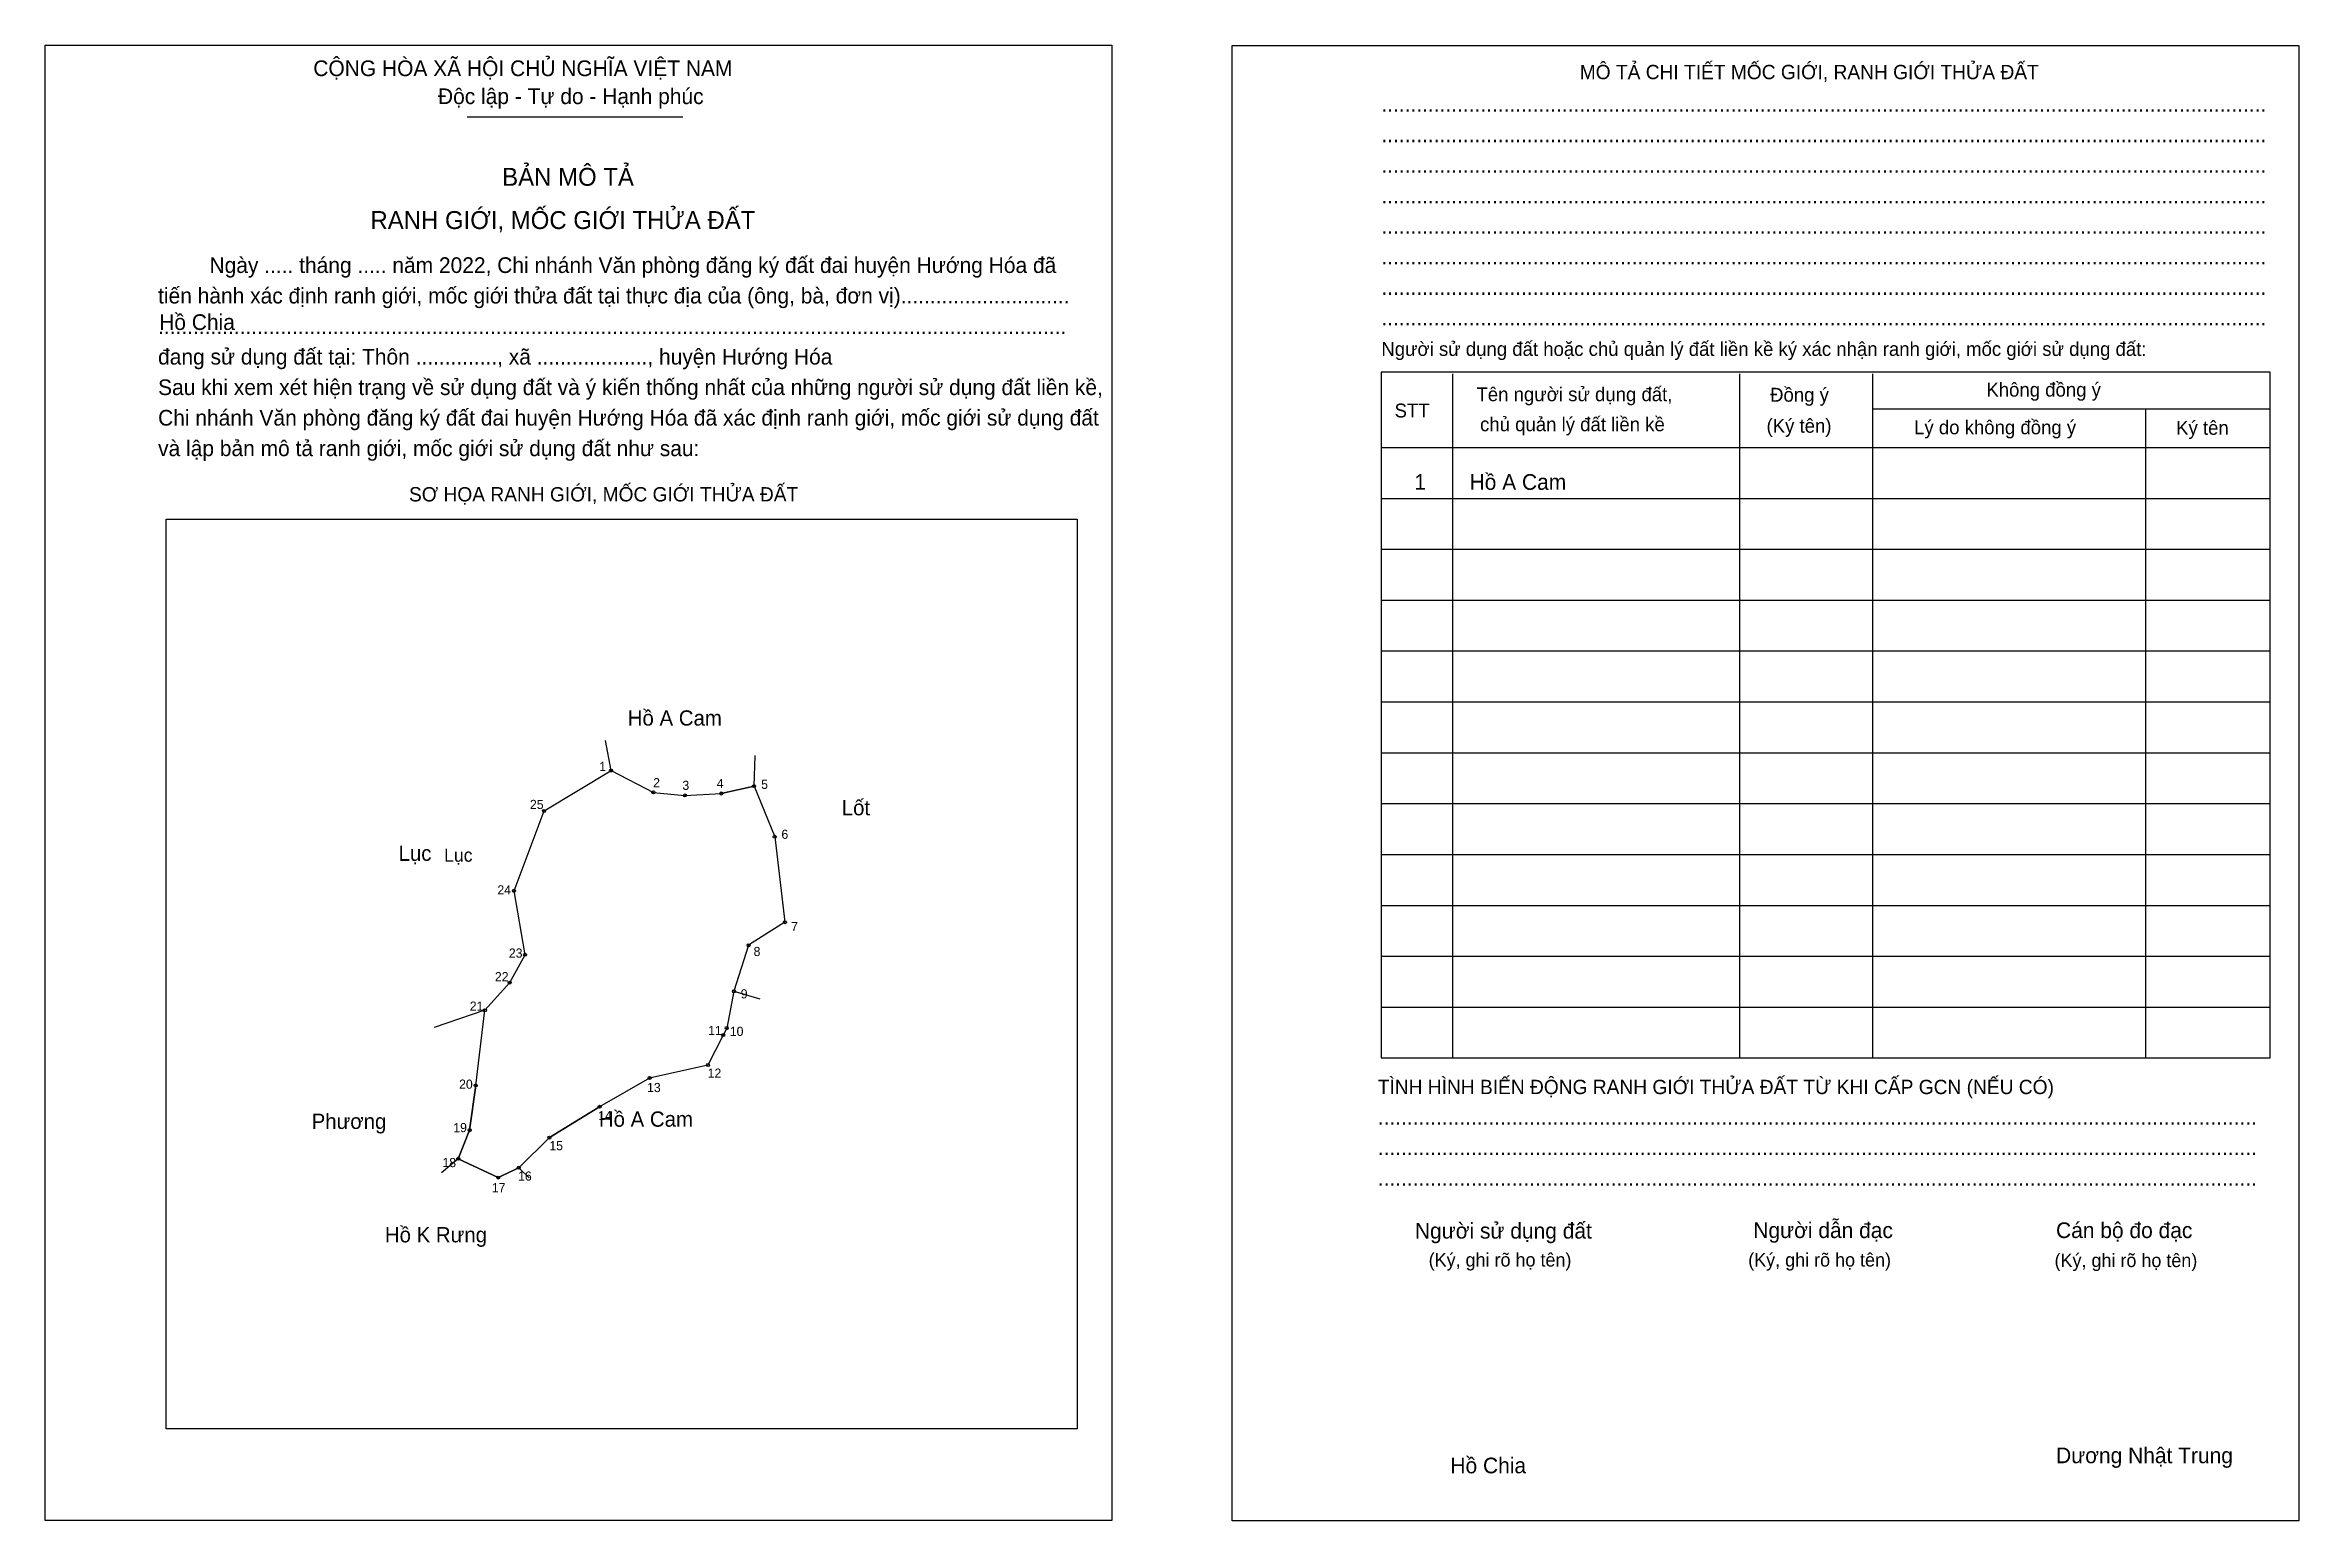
# Model space of a CAD drawing. Extents: x 544866 to 545684, y 1837656 to 1838192.
import ezdxf

# ---------------------------------------------------------------- set-up
doc = ezdxf.new("R2010")
doc.units = 0
for name, color, linetype in [('Level 1', 7, 'Continuous'), ('Level 10', 7, 'Continuous'), ('Level 11', 7, 'Continuous'), ('Level 12', 7, 'Continuous'), ('Level 2', 7, 'Continuous'), ('Level 25', 7, 'Continuous'), ('Level 27', 7, 'Continuous'), ('Level 36', 7, 'Continuous'), ('Level 52', 7, 'Continuous'), ('Level 55', 7, 'Continuous'), ('Level 6', 7, 'Continuous'), ('Level 9', 7, 'Continuous')]:
    doc.layers.add(name, color=color, linetype=linetype)

msp = doc.modelspace()

# ---------------------------------------------------------------- linework, layer by layer
at = {"layer": 'Level 1'}
for p, q in [((544865.58, 1838191.57), (544865.58, 1838191.57)), ((545296.45, 1838191.39), (545296.45, 1838191.39)), ((545018.82, 1838165.53), (545097.14, 1838165.53)), ((545376.51, 1838072.25), (545376.51, 1837823.81)), ((545480.69, 1838072.25), (545480.69, 1837823.81)), ((545528.9, 1838072.25), (545528.9, 1837823.81)), ((545528.9, 1838059.5), (545673.34, 1838059.5)), ((545628.09, 1838059.5), (545628.09, 1837823.81)), ((545350.65, 1838045.46), (545673.34, 1838045.46)), ((545350.65, 1838026.99), (545673.34, 1838026.99)), ((544909.56, 1838019.42), (544909.56, 1838019.42)), ((545350.65, 1838008.52), (545673.34, 1838008.52)), ((545350.65, 1837990.05), (545673.34, 1837990.05)), ((545350.65, 1837971.58), (545673.34, 1837971.58)), ((545350.65, 1837953.11), (545673.34, 1837953.11)), ((545350.65, 1837934.63), (545673.34, 1837934.63)), ((545350.65, 1837916.16), (545673.34, 1837916.16)), ((545350.65, 1837897.69), (545673.34, 1837897.69)), ((545350.65, 1837879.22), (545673.34, 1837879.22)), ((545350.65, 1837860.75), (545673.34, 1837860.75)), ((545350.65, 1837842.28), (545673.34, 1837842.28)), ((545240.19, 1837689.15), (545240.19, 1837689.15)), ((545252.86, 1837655.9), (545252.86, 1837655.9)), ((545683.74, 1837655.72), (545683.74, 1837655.72))]:
    msp.add_line(p, q, dxfattribs=at)
for points in [[(545673.34, 1838072.8), (545350.65, 1838072.8), (545350.65, 1837823.81), (545673.34, 1837823.81)], [(544909.56, 1838019.42), (545240.19, 1838019.42), (545240.19, 1837689.15), (544909.56, 1837689.15)]]:
    msp.add_lwpolyline(points, close=True, dxfattribs=at)
at = {"layer": 'Level 10'}
msp.add_lwpolyline([(545021.9, 1837813.83), (545025.26, 1837841.11), (545034.24, 1837851.19), (545039.83, 1837861.28), (545035.82, 1837884.5), (545046.72, 1837913.5), (545071.06, 1837928.17), (545086.4, 1837920.23), (545097.87, 1837919.12), (545111.05, 1837919.83), (545122.97, 1837922.51), (545130.44, 1837904.12), (545134.17, 1837873.1), (545120.94, 1837864.73), (545115.65, 1837848.01), (545113.02, 1837834.68), (545111.72, 1837832.12), (545106.19, 1837821.23), (545085.02, 1837816.53), (545066.88, 1837806.09), (545048.66, 1837794.88), (545037.53, 1837783.96), (545030.08, 1837780.4), (545015.58, 1837787.2), (545019.69, 1837797.6)], close=True, dxfattribs=at)
at = {"layer": 'Level 11'}
for p, q in [((545115.65, 1837848.01), (545125.1, 1837845.33)), ((545025.26, 1837841.11), (545006.79, 1837834.87)), ((545015.58, 1837787.2), (545009.48, 1837782.08)), ((545037.53, 1837783.96), (545041.36, 1837780.33))]:
    msp.add_line(p, q, dxfattribs=at)
for centre in [(545071.06, 1837928.17), (545086.4, 1837920.23), (545097.87, 1837919.12), (545111.05, 1837919.83), (545122.97, 1837922.51), (545046.72, 1837913.5), (545130.44, 1837904.12), (545035.82, 1837884.5), (545134.17, 1837873.1), (545039.83, 1837861.28), (545120.94, 1837864.73), (545034.24, 1837851.19), (545115.65, 1837848.01), (545025.26, 1837841.11), (545111.72, 1837832.12), (545113.02, 1837834.68), (545106.19, 1837821.23), (545021.9, 1837813.83), (545021.9, 1837813.83), (545085.02, 1837816.53), (545066.88, 1837806.09), (545019.69, 1837797.6), (545015.58, 1837787.2), (545048.66, 1837794.88), (545030.08, 1837780.4), (545037.53, 1837783.96)]:
    msp.add_circle(centre, 0.554, dxfattribs=at)
at = {"layer": 'Level 2'}
for points in [[(544865.58, 1838191.57), (545252.87, 1838191.57), (545252.87, 1837655.9), (544865.58, 1837655.9)], [(545296.46, 1838191.39), (545683.74, 1838191.39), (545683.74, 1837655.72), (545296.46, 1837655.72)]]:
    msp.add_lwpolyline(points, close=True, dxfattribs=at)
at = {"layer": 'Level 25'}
for p, q in [((545122.97, 1837922.51), (545111.05, 1837919.83)), ((545034.24, 1837851.19), (545025.26, 1837841.11)), ((545021.9, 1837813.83), (545019.69, 1837797.6)), ((545048.66, 1837794.88), (545066.88, 1837806.09)), ((545019.69, 1837797.6), (545015.58, 1837787.2)), ((545015.58, 1837787.2), (545030.08, 1837780.4)), ((545030.08, 1837780.4), (545037.53, 1837783.96))]:
    msp.add_line(p, q, dxfattribs=at)
at = {"layer": 'Level 27'}
for p, q in [((545071.06, 1837928.17), (545069.05, 1837939.07)), ((545122.97, 1837922.51), (545123.38, 1837933.59))]:
    msp.add_line(p, q, dxfattribs=at)

# ---------------------------------------------------------------- texts
at = {"layer": 'Level 1'}
for s, height, p in [('CỘNG HÒA XÃ HỘI CHỦ NGHĨA VIỆT NAM', 5.6888, (544962.94, 1838180.3)), ('MÔ TẢ CHI TIẾT MỐC GIỚI, RANH GIỚI THỬA ĐẤT', 5.2012, (545422.67, 1838179.18)), ('Độc lập - Tự do - Hạnh phúc', 5.6888, (545008.2, 1838170.14)), ('........................................................................................................................................................', 5.68882, (545350.65, 1838167.37)), ('........................................................................................................................................................', 5.68882, (545350.65, 1838156.29)), ('BẢN MÔ TẢ', 6.502, (545031.51, 1838140.48)), ('........................................................................................................................................................', 5.68882, (545350.65, 1838145.21)), ('RANH GIỚI, MỐC GIỚI THỬA ĐẤT', 6.5022, (544983.69, 1838124.78)), ('........................................................................................................................................................', 5.68882, (545350.65, 1838134.12)), ('........................................................................................................................................................', 5.68882, (545350.65, 1838123.04)), ('Ngày ..... tháng ..... năm 2022, Chi nhánh Văn phòng đăng ký đất đai huyện Hướng Hóa đã', 5.6888, (544925.26, 1838108.82)), ('........................................................................................................................................................', 5.68882, (545350.65, 1838111.96)), ('tiến hành xác định ranh giới, mốc giới thửa đất tại thực địa của (ông, bà, đơn vị).............................', 5.68882, (544906.6, 1838097.74)), ('........................................................................................................................................................', 5.68882, (545350.65, 1838100.88)), ('........................................................................................................................................................', 5.68882, (545350.65, 1838089.79)), ('đang sử dụng đất tại: Thôn .............., xã ..................., huyện Hướng Hóa', 5.6888, (544906.6, 1838075.57)), ('............................................................................................................................................................', 5.68882, (544906.6, 1838086.65)), ('Người sử dụng đất hoặc chủ quản lý đất liền kề ký xác nhận ranh giới, mốc giới sử dụng đất:', 5.0392, (545350.65, 1838078.71)), ('Sau khi xem xét hiện trạng về sử dụng đất và ý kiến thống nhất của những người sử dụng đất liền kề,', 5.6888, (544906.6, 1838064.49)), ('Tên người sử dụng đất,', 5.0392, (545385.19, 1838062.27)), ('Đồng ý', 5.039, (545491.77, 1838062.09)), ('Không đồng ý', 5.0392, (545570.28, 1838063.93)), ('Chi nhánh Văn phòng đăng ký đất đai huyện Hướng Hóa đã xác định ranh giới, mốc giới sử dụng đất', 5.6888, (544906.6, 1838053.41)), ('STT', 5.039, (545355.46, 1838056.36)), ('chủ quản lý đất liền kề', 5.0392, (545386.49, 1838051.37)), ('(Ký tên)', 5.039, (545490.48, 1838050.82)), ('Lý do không đồng ý', 5.0392, (545544.05, 1838050.26)), ('Ký tên', 5.039, (545639.17, 1838050.08)), ('và lập bản mô tả ranh giới, mốc giới sử dụng đất như sau:', 5.6888, (544906.6, 1838042.32)), ('SƠ HỌA RANH GIỚI, MỐC GIỚI THỬA ĐẤT', 5.2012, (544997.68, 1838025.87)), ('TÌNH HÌNH BIẾN ĐỘNG RANH GIỚI THỬA ĐẤT TỪ KHI CẤP GCN (NẾU CÓ)', 5.2012, (545349.36, 1837810.69)), ('.......................................................................................................................................................', 5.68882, (545349.36, 1837799.61)), ('.......................................................................................................................................................', 5.68882, (545349.36, 1837788.53)), ('.......................................................................................................................................................', 5.68882, (545349.36, 1837777.44)), ('Người sử dụng đất', 5.6888, (545362.84, 1837758.23)), ('Người dẫn đạc', 5.6888, (545485.68, 1837758.42)), ('Cán bộ đo đạc', 5.6888, (545595.58, 1837758.42)), ('(Ký, ghi rõ họ tên)', 4.8764, (545367.83, 1837748.08)), ('(Ký, ghi rõ họ tên)', 4.8764, (545483.83, 1837748.08)), ('(Ký, ghi rõ họ tên)', 4.8764, (545595.03, 1837747.89)), ('Dương Nhật Trung', 5.6888, (545595.58, 1837676.68))]:
    msp.add_text(s, height=height, dxfattribs=at).set_placement(p)
at = {"layer": 'Level 12'}
msp.add_text('Lục', height=4.8, dxfattribs=at).set_placement((545010.41, 1837895.06))
at = {"layer": 'Level 36'}
for s, p in [('Hồ A Cam', (545077.09, 1837944.48)), ('Lốt', (545154.77, 1837911.91)), ('Lục', (544993.89, 1837895.38)), ('Phương', (544962.34, 1837798.04)), ('Hồ A Cam', (545066.6, 1837798.85)), ('Hồ K Rưng', (544988.92, 1837756.86))]:
    msp.add_text(s, height=5.541, dxfattribs=at).set_placement(p)
at = {"layer": 'Level 52'}
for s, height, p in [('1', 5.69, (545362.64, 1838030.09)), ('Hồ A Cam', 5.689, (545382.68, 1838030.09))]:
    msp.add_text(s, height=height, dxfattribs=at).set_placement(p)
at = {"layer": 'Level 55'}
for s, p in [('1', (545070.96, 1837928.17)), ('2', (545086.27, 1837920.23)), ('3', (545097.76, 1837919.12)), ('4', (545110.92, 1837919.83)), ('5', (545122.85, 1837922.51)), ('25', (545046.47, 1837913.5)), ('6', (545130.31, 1837904.12)), ('24', (545035.56, 1837884.5)), ('7', (545134.05, 1837873.1)), ('23', (545039.58, 1837861.28)), ('8', (545120.82, 1837864.73)), ('22', (545033.98, 1837851.19)), ('9', (545115.53, 1837848.01)), ('21', (545025.02, 1837841.11)), ('11', (545111.48, 1837832.12)), ('10', (545112.76, 1837834.68)), ('12', (545105.93, 1837821.23)), ('20', (545021.64, 1837813.83)), ('13', (545084.77, 1837816.53)), ('14', (545066.62, 1837806.09)), ('19', (545019.43, 1837797.6)), ('18', (545015.32, 1837787.2)), ('15', (545048.41, 1837794.88)), ('17', (545029.82, 1837780.4)), ('16', (545037.27, 1837783.96))]:
    msp.add_text(s, height=0.369, dxfattribs=at).set_placement(p)
at = {"layer": 'Level 6'}
for p in [(544906.99, 1838088.13), (545375.72, 1837673.01)]:
    msp.add_text('Hồ Chia', height=5.689, dxfattribs=at).set_placement(p)
at = {"layer": 'Level 9'}
for s, height, p in [('1', 3.32, (545066.76, 1837928.02)), ('2', 3.32, (545086.32, 1837922.11)), ('3', 3.32, (545096.93, 1837921.15)), ('4', 3.32, (545109.4, 1837921.83)), ('5', 3.32, (545125.54, 1837921.49)), ('25', 3.325, (545041.59, 1837914.2)), ('6', 3.32, (545132.88, 1837903.38)), ('24', 3.325, (545029.77, 1837883.19)), ('7', 3.32, (545136.39, 1837869.85)), ('23', 3.325, (545033.94, 1837860.23)), ('8', 3.32, (545122.78, 1837860.81)), ('22', 3.325, (545028.87, 1837851.66)), ('9', 3.32, (545118.11, 1837845.43)), ('21', 3.325, (545019.74, 1837840.97)), ('11', 3.325, (545106.27, 1837832.13)), ('10', 3.325, (545114.14, 1837831.81)), ('20', 3.325, (545015.87, 1837812.64)), ('13', 3.325, (545084.11, 1837811.42)), ('12', 3.325, (545106.1, 1837816.65)), ('14', 3.325, (545066.4, 1837801.25)), ('19', 3.325, (545013.76, 1837796.87)), ('18', 3.325, (545009.83, 1837784.17)), ('15', 3.325, (545048.64, 1837790.31)), ('16', 3.325, (545037.29, 1837779.27)), ('17', 3.325, (545027.75, 1837775.04))]:
    msp.add_text(s, height=height, dxfattribs=at).set_placement(p)

doc.saveas('drawing.dxf')
